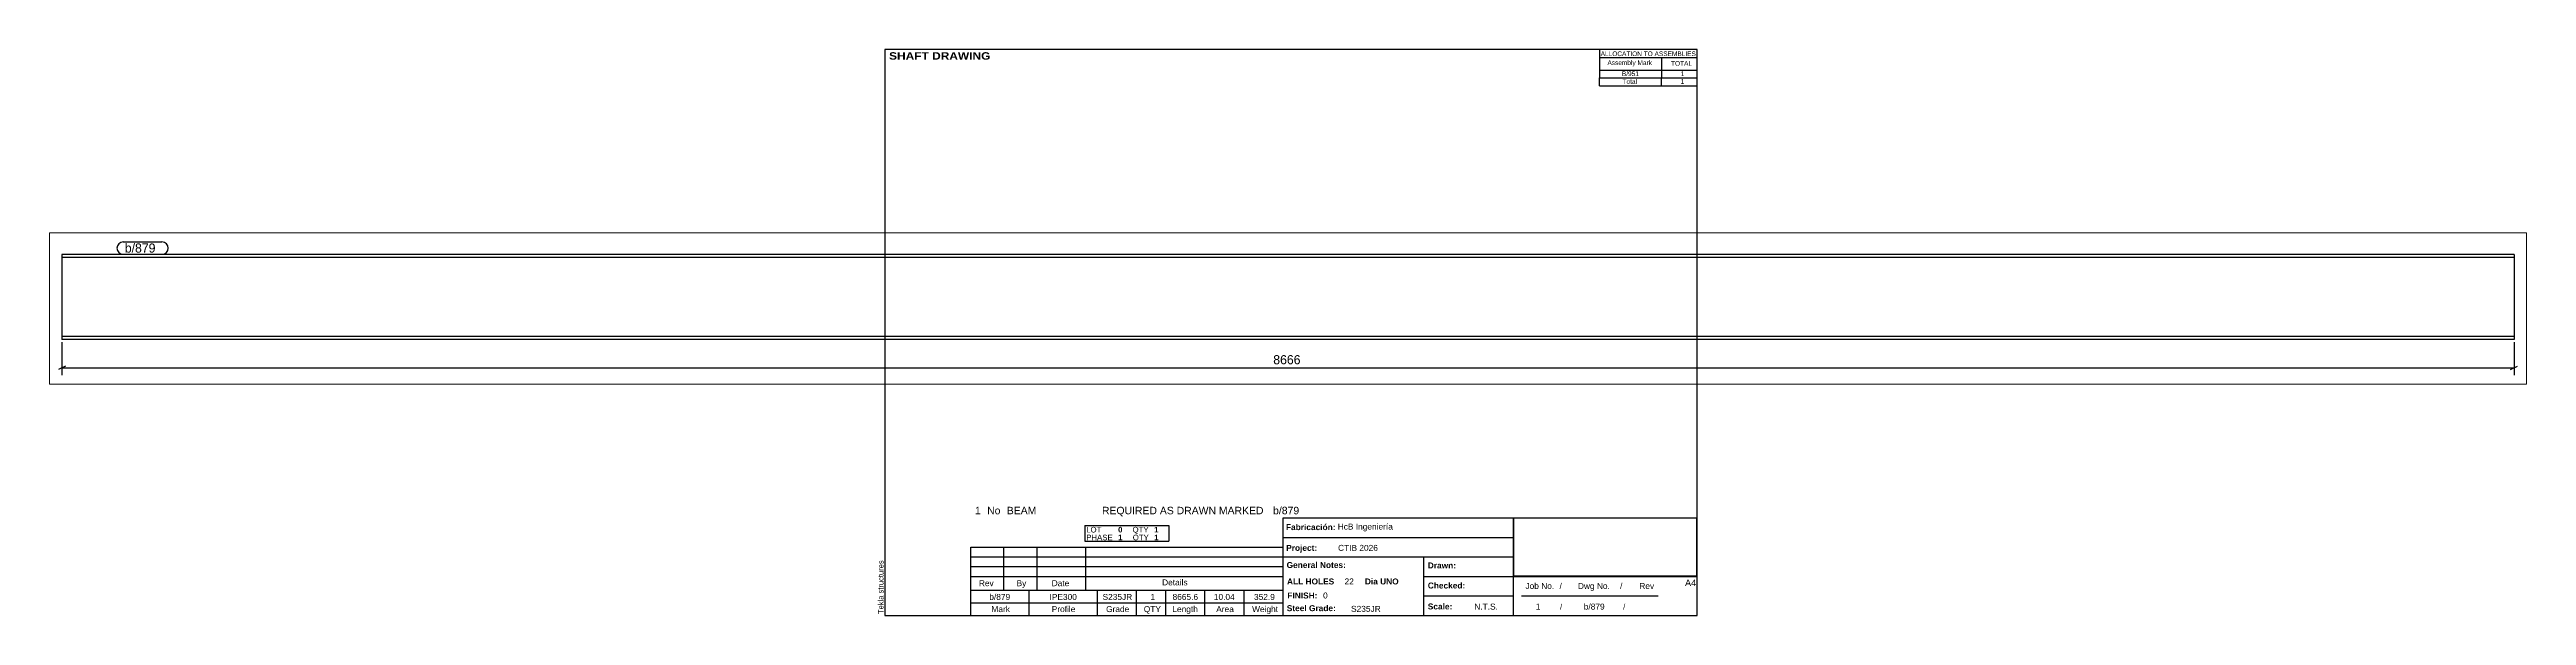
# Paper-space layout 'Layout1' of a CAD drawing. Header units: millimetres. Extents: x -290 to 585, y 5 to 205.
# The model-space entities are those that its viewports show. They can reach past a viewport. Long polylines and large blocks are cut down to what shows.
import ezdxf

# ---------------------------------------------------------------- set-up
doc = ezdxf.new("R2010")
doc.units = ezdxf.units.MM
doc.layers.add('Viewport layer', color=7, linetype='Continuous', plot=False)
doc.styles.add('Arial', font='ARIAL.TTF', dxfattribs={"height": 0.2})
doc.styles.add('Arial Black', font='ARIBLK.TTF', dxfattribs={"height": 0.2})
doc.styles.add('Arial Bold', font='ARIALBD.TTF', dxfattribs={"height": 0.2})
doc.styles.add('Comic Sans MS', font='COMIC.TTF', dxfattribs={"height": 0.2})

msp = doc.modelspace()

# ---------------------------------------------------------------- linework, layer by layer
at = {"color": 7, "linetype": 'Continuous'}
for p, q in [((8709.6, 457.6), (44, 457.6)), ((44, 457.6), (44, 157.6)), ((8709.6, 446.9), (44, 446.9)), ((8709.6, 457.6), (8709.6, 157.6)), ((8709.6, 168.3), (44, 168.3)), ((8709.6, 157.6), (44, 157.6))]:
    msp.add_line(p, q, dxfattribs=at)
at = {"color": 8, "linetype": 'Continuous'}
for p, q in [((44, 147.6), (44, 32)), ((8709.6, 147.6), (8709.6, 32)), ((56, 63.6), (32, 51.6)), ((44, 57.6), (8709.6, 57.6)), ((8697.6, 51.6), (8721.6, 63.6))]:
    msp.add_line(p, q, dxfattribs=at)

# ---------------------------------------------------------------- next in the draw order: wipeouts: each hides what was drawn before it
at = {"color": 0}
for points in [[(391.4, 464.6), (391.4, 496.6), (266, 496.6), (266, 464.6)], [(4435.3, 63.6), (4435.3, 108.4), (4318.3, 108.4), (4318.3, 63.6)]]:
    msp.add_wipeout(points, dxfattribs=at)

# ---------------------------------------------------------------- next in the draw order: texts
at = {"color": 3, "style": 'Comic Sans MS'}
msp.add_text('8666', height=32.38, dxfattribs=at).set_placement((4324.7, 70))

# ---------------------------------------------------------------- next in the draw order: wipeouts: each hides what was drawn before it
at = {"color": 0}
msp.add_wipeout([(391.4, 464.6), (391.4, 496.6), (266, 496.6), (266, 464.6)], dxfattribs=at)

# ---------------------------------------------------------------- next in the draw order: linework, layer by layer
at = {"color": 7, "linetype": 'Continuous'}
for p, q in [((260, 502.6), (397.4, 502.6)), ((260, 458.6), (397.4, 458.6))]:
    msp.add_line(p, q, dxfattribs=at)
for centre, start, end in [((260, 480.6), 90, 270), ((397.4, 480.6), 270, 90)]:
    msp.add_arc(centre, 22, start, end, dxfattribs=at)

# ---------------------------------------------------------------- next in the draw order: texts
at = {"color": 3, "style": 'Comic Sans MS'}
msp.add_text('b/879', height=32.38, dxfattribs=at).set_placement((266, 464.6))

psp = doc.layouts.get("Layout1")

# ---------------------------------------------------------------- linework, layer by layer
at = {"color": 5, "linetype": 'Continuous'}
for p, q in [((292, 205), (5, 205)), ((5, 205), (5, 5)), ((292, 5), (292, 205)), ((5, 5), (292, 5))]:
    psp.add_line(p, q, dxfattribs=at)
at = {"color": 7, "linetype": 'Continuous'}
for p, q in [((257.51, 205), (257.51, 197.75)), ((257.57, 202.24), (292, 202.24)), ((279.49, 202.24), (279.49, 197.75)), ((257.51, 197.75), (257.51, 195)), ((257.51, 192.23), (257.51, 194.99)), ((257.54, 194.99), (292, 194.99)), ((257.57, 197.75), (292, 197.75)), ((279.49, 197.75), (279.49, 195)), ((279.49, 192.23), (279.49, 194.99)), ((257.51, 192.23), (292, 192.23)), ((75.68, 36.74), (105.35, 36.74)), ((75.68, 36.74), (75.68, 33.98)), ((105.35, 36.74), (105.35, 33.98)), ((145.72, 5), (145.72, 39.5)), ((145.75, 39.5), (292, 39.5)), ((227.14, 5), (227.14, 39.5)), ((35.31, 13.97), (35.31, 29.15)), ((35.31, 29.15), (145.71, 29.15)), ((47.04, 13.97), (47.04, 29.15)), ((58.77, 13.97), (58.77, 29.15)), ((75.68, 33.98), (75.68, 31.22)), ((75.68, 31.22), (105.35, 31.22)), ((76.02, 13.97), (76.02, 29.15)), ((105.35, 33.98), (105.35, 31.22)), ((145.71, 13.97), (145.71, 29.15)), ((145.72, 32.6), (227.14, 32.6)), ((35.31, 25.7), (145.71, 25.7)), ((35.31, 22.25), (145.71, 22.25)), ((35.31, 18.8), (145.71, 18.8)), ((145.72, 25.7), (227.14, 25.7)), ((195.4, 5), (195.4, 25.7)), ((195.4, 18.8), (292, 18.8)), ((35.31, 13.96), (145.71, 13.97)), ((35.31, 9.49), (35.31, 13.96)), ((35.31, 9.48), (145.72, 9.49)), ((35.31, 5), (35.31, 9.48)), ((56.01, 9.49), (56.01, 13.97)), ((56.01, 5), (56.01, 9.48)), ((80.16, 9.49), (80.16, 13.97)), ((80.16, 5), (80.16, 9.48)), ((93.96, 9.49), (93.96, 13.97)), ((93.96, 5), (93.96, 9.48)), ((104.31, 9.49), (104.31, 13.97)), ((104.31, 5), (104.31, 9.48)), ((118.11, 9.49), (118.11, 13.97)), ((118.11, 5), (118.11, 9.48)), ((131.91, 9.49), (131.91, 13.97)), ((131.91, 5), (131.91, 9.48)), ((195.4, 11.9), (227.14, 11.9)), ((229.99, 11.92), (278.29, 11.92))]:
    psp.add_line(p, q, dxfattribs=at)
at = {"color": 2, "linetype": 'Continuous'}
for p, q in [((227.28, 39.46), (291.86, 39.46)), ((227.29, 19.02), (227.29, 39.46)), ((291.96, 19.03), (291.96, 39.47)), ((227.28, 19.03), (291.86, 19.03))]:
    psp.add_line(p, q, dxfattribs=at)

# ---------------------------------------------------------------- texts
at = {"color": 7}
for s, height, style, p in [(' SHAFT DRAWING', 2.6342, 'Arial Black', (5.3, 201.42)), ('ALLOCATION TO ASSEMBLIES', 1.6475, 'Arial', (257.95, 202.68)), ('Assembly Mark', 1.6475, 'Arial', (260.35, 199.52)), ('TOTAL', 1.648, 'Arial', (282.81, 199.28)), ('1', 2.64, 'Arial', (36.8, 40.76)), ('No', 2.636, 'Arial', (41.13, 40.76)), ('BEAM', 2.636, 'Arial', (48.08, 40.76)), ('REQUIRED AS DRAWN MARKED', 2.636, 'Arial', (81.71, 40.76)), ('b/879', 2.636, 'Arial', (142.18, 40.76)), ('b/879', 2.109, 'Arial', (41.89, 10.5)), ('IPE300', 2.109, 'Arial', (63.17, 10.5)), ('S235JR', 2.109, 'Arial', (81.91, 10.5)), ('1', 2.11, 'Arial', (98.86, 10.5)), ('8665.6', 2.109, 'Arial', (106.66, 10.5)), ('10.04', 2.109, 'Arial', (121.24, 10.5)), ('352.9', 2.109, 'Arial', (135.43, 10.5)), ('FINISH:', 2.107, 'Arial Bold', (147.22, 11)), ('0', 2.11, 'Arial', (159.84, 11))]:
    psp.add_text(s, height=height, dxfattribs=dict(at, style=style)).set_placement(p)
at = {"color": 7, "linetype": 'Continuous'}
for s, height, style, p in [('B/951', 1.648, 'Arial', (265.45, 195.63)), ('Total', 1.648, 'Arial', (265.67, 192.88)), ('1', 1.65, 'Arial', (286.21, 192.88)), ('1', 1.65, 'Arial', (286.23, 195.63)), ('LOT', 1.977, 'Arial', (76.13, 34.33)), ('0', 1.98, 'Arial Bold', (87.41, 34.33)), ('QTY', 1.977, 'Arial', (92.51, 34.33)), ('1', 1.98, 'Arial Bold', (100.18, 34.33)), ('Fabricación:', 2.1074, 'Arial Bold', (146.73, 35.16)), ('HcB Ingeniería', 2.1088, 'Arial', (165.02, 35.36)), ('PHASE', 1.977, 'Arial', (76.13, 31.57)), ('1', 1.98, 'Arial Bold', (87.41, 31.57)), ('QTY', 1.977, 'Arial', (92.58, 31.57)), ('1', 1.98, 'Arial Bold', (100.18, 31.57)), ('Project:', 2.107, 'Arial Bold', (146.81, 27.83)), ('CTIB 2026', 2.109, 'Arial', (165.14, 27.83)), ('Details', 2.109, 'Arial', (102.96, 15.63)), ('General Notes:', 2.1074, 'Arial Bold', (146.96, 21.78)), ('ALL HOLES', 2.107, 'Arial Bold', (147.1, 15.96)), ('22', 2.109, 'Arial', (167.43, 15.96)), ('Dia UNO', 2.107, 'Arial Bold', (174.62, 15.96)), ('Drawn:', 2.107, 'Arial Bold', (196.85, 21.62)), ('A4', 2.307, 'Arial', (287.76, 15.38)), ('Rev', 2.109, 'Arial', (38.21, 15.35)), ('By', 2.109, 'Arial', (51.53, 15.35)), ('Date', 2.109, 'Arial', (63.94, 15.35)), ('Scale:', 2.107, 'Arial Bold', (196.85, 7.13)), ('Checked:', 2.107, 'Arial Bold', (196.85, 14.53)), ('N.T.S.', 2.109, 'Arial', (213.29, 7.08)), ('Job No.', 2.109, 'Arial', (231.37, 14.37)), ('1', 2.11, 'Arial', (235.04, 7.08)), ('/', 2.11, 'Arial', (243.42, 14.37)), ('/', 1.98, 'Arial', (243.58, 7.08)), ('Dwg No.', 2.109, 'Arial', (249.91, 14.37)), ('b/879', 2.109, 'Arial', (251.98, 7.08)), ('/', 2.11, 'Arial', (264.81, 14.37)), ('/', 1.98, 'Arial', (265.88, 7.08)), ('Rev', 2.109, 'Arial', (271.61, 14.37)), ('Mark', 2.109, 'Arial', (42.64, 6.19)), ('Profile', 2.109, 'Arial', (63.95, 6.19)), ('Grade', 2.109, 'Arial', (83.16, 6.19)), ('QTY', 2.109, 'Arial', (96.49, 6.19)), ('Length', 2.109, 'Arial', (106.58, 6.19)), ('Area', 2.109, 'Arial', (122.09, 6.19)), ('Weight', 2.109, 'Arial', (134.77, 6.19)), ('Steel Grade:', 2.1074, 'Arial Bold', (147.01, 6.52)), ('S235JR', 2.109, 'Arial', (169.74, 6.28))]:
    psp.add_text(s, height=height, dxfattribs=dict(at, style=style)).set_placement(p)
at = {"color": 174, "linetype": 'Continuous', "style": 'Arial'}
psp.add_text('Tekla structures', height=1.9102, rotation=90, dxfattribs=at).set_placement((4.5, 5.5))

# ---------------------------------------------------------------- viewports
at = {"layer": 'Viewport layer', "view_target_point": (4376.8, 267.3)}
psp.add_viewport(center=(147.45, 113.5), size=(875.36, 53.46), view_center_point=(0, 0), view_height=534.6, dxfattribs=at)

doc.saveas('drawing.dxf')
